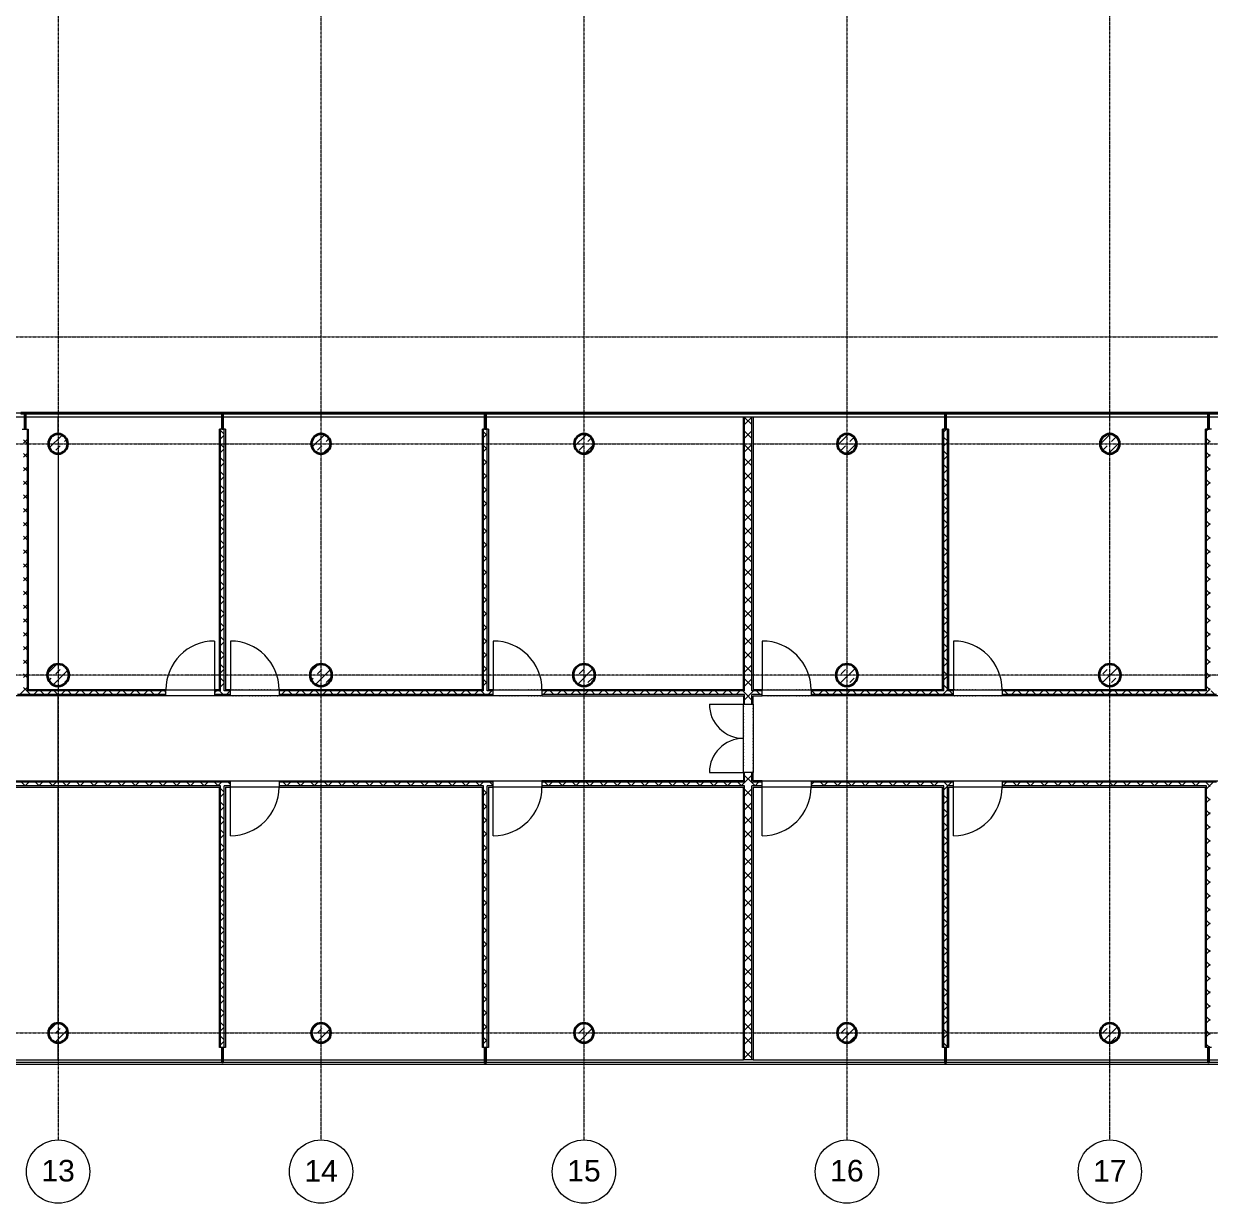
# Model space of a CAD drawing. Header units: millimetres. Extents: x -309577 to 26510, y -302335 to 26695.
# Drawn here: x -226445 to -202076, y -297783 to -273553 of the extents above; entities that cross this region are included whole.
import ezdxf

# ---------------------------------------------------------------- set-up
doc = ezdxf.new("R2010")
doc.units = ezdxf.units.MM
doc.linetypes.add('Rasterlinie', pattern=[22.225, 12.7, -3.175, 3.175, -3.175])
doc.linetypes.add('Über Schnittebene 1', pattern=[1, 0, -1])
for name, color, linetype, lineweight in [('A-DOOR', 1, 'Continuous', 9), ('A-FLOR-OTLN', 6, 'Continuous', 9), ('A-GLAZ', 6, 'Continuous', 9), ('A-WALL', 2, 'Continuous', 9), ('A-WALL-PATT', 2, 'Continuous', 35), ('S-COLS', 6, 'Continuous', 9), ('S-GRID', 1, 'Continuous', 9)]:
    doc.layers.add(name, color=color, linetype=linetype, lineweight=lineweight)
pattern_1 = [(45, (0, 0), (-141.42136, 141.42136), []), (135, (0, 0), (-141.42136, -141.42136), [])]

# ---------------------------------------------------------------- blocks, each defined once
blk = doc.blocks.new('STB Stütze - rund - STB d_40-332860-Ebene 2')
at = {"layer": 'S-COLS'}
for start, end in [(0, 180), (180, 0)]:
    blk.add_arc((0, 0), 200, start, end, dxfattribs=at)
blk = doc.blocks.new('STB Stütze - rund - STB d_45-332861-Ebene 2')
at = {"layer": 'S-COLS'}
for start, end in [(0, 180), (180, 0)]:
    blk.add_arc((0, 0), 225, start, end, dxfattribs=at)
blk = doc.blocks.new('Systemelement - Verglasung-313630-Ebene 2')
at = {"layer": 'A-GLAZ'}
for p, q in [((-155, 15), (155, 15)), ((-155, 15), (-155, -15)), ((155, 15), (155, -15)), ((155, -15), (-155, -15))]:
    blk.add_line(p, q, dxfattribs=at)
blk = doc.blocks.new('Systemelement - Verglasung-313631-Ebene 2')
at = {"layer": 'A-GLAZ'}
for p, q in [((-162, 15), (162, 15)), ((-162, 15), (-162, -15)), ((162, 15), (162, -15)), ((162, -15), (-162, -15))]:
    blk.add_line(p, q, dxfattribs=at)
blk = doc.blocks.new('Systemelement - Verglasung-313632-Ebene 2')
at = {"layer": 'A-GLAZ'}
for p, q in [((-162, 15), (162, 15)), ((-162, 15), (-162, -15)), ((162, 15), (162, -15)), ((162, -15), (-162, -15))]:
    blk.add_line(p, q, dxfattribs=at)
blk = doc.blocks.new('Systemelement - Verglasung-313634-Ebene 2')
at = {"layer": 'A-GLAZ'}
for p, q in [((-155, 15), (155, 15)), ((-155, 15), (-155, -15)), ((155, 15), (155, -15)), ((155, -15), (-155, -15))]:
    blk.add_line(p, q, dxfattribs=at)
blk = doc.blocks.new('Systemelement - Verglasung-313635-Ebene 2')
at = {"layer": 'A-GLAZ'}
for p, q in [((-155, 15), (155, 15)), ((-155, 15), (-155, -15)), ((155, 15), (155, -15)), ((155, -15), (-155, -15))]:
    blk.add_line(p, q, dxfattribs=at)
blk = doc.blocks.new('Systemelement - Verglasung-313636-Ebene 2')
at = {"layer": 'A-GLAZ'}
for p, q in [((-155, 15), (155, 15)), ((-155, 15), (-155, -15)), ((155, 15), (155, -15)), ((155, -15), (-155, -15))]:
    blk.add_line(p, q, dxfattribs=at)
blk = doc.blocks.new('Systemelement - Verglasung-313637-Ebene 2')
at = {"layer": 'A-GLAZ'}
for p, q in [((-155, 15), (155, 15)), ((-155, 15), (-155, -15)), ((155, 15), (155, -15)), ((155, -15), (-155, -15))]:
    blk.add_line(p, q, dxfattribs=at)
blk = doc.blocks.new('Drehflügel 1-flg - Variabel1 - Drehflügel 1-flg - Variabel-349503-Ebene 2')
at = {"layer": 'A-DOOR'}
blk.add_line((500, -1077), (500, -77), dxfattribs=at)
blk.add_arc((500, -77), 1000, 180, 270, dxfattribs=at)
blk = doc.blocks.new('Drehflügel 1-flg - Variabel1 - Drehflügel 1-flg - Variabel-349504-Ebene 2')
at = {"layer": 'A-DOOR'}
blk.add_line((500, 1077), (500, 77), dxfattribs=at)
blk.add_arc((500, 77), 1000, 90, 180, dxfattribs=at)
blk = doc.blocks.new('Drehflügel 2-flg - Variabel1 - Drehflügel 2-flg - 140-349508-Ebene 2')
at = {"layer": 'A-DOOR'}
for p, q in [((-700, -814), (-700, -114)), ((700, -814), (700, -114))]:
    blk.add_line(p, q, dxfattribs=at)
for centre, start, end in [((-700, -114), 270, 0), ((700, -114), 180, 270)]:
    blk.add_arc(centre, 700, start, end, dxfattribs=at)
blk = doc.blocks.new('STB Stütze - rund - STB d_40-V140-Ebene 2')
at = {"layer": 'S-COLS'}
h = blk.add_hatch(dxfattribs=at)
h.set_pattern_fill('FP_128', color=256, style=0, pattern_type=2)
h.set_pattern_definition([(225, (-204138.7, -294282.99), (179.60512, -179.60512), []), (225, (-204318.32, -294282.99), (179.60512, -179.60512), [127, -127])])
h.paths.add_polyline_path([(24, 199), (-24, 199), (-73, 186), (-114, 165), (-150, 133), (-177, 93), (-194, 48), (-200, 0), (-194, -48), (-177, -93), (-150, -133), (-114, -165), (-71, -187), (-24, -199), (24, -199), (71, -187), (114, -165), (150, -133), (177, -93), (194, -48), (200, 0), (194, 48), (177, 93), (150, 133), (114, 165), (71, 187)], flags=0)
at = {"layer": 'S-COLS', "lineweight": 35}
for start, end in [(0, 180), (180, 0)]:
    blk.add_arc((0, 0), 200, start, end, dxfattribs=at)
blk = doc.blocks.new('STB Stütze - rund - STB d_45-V141-Ebene 2')
at = {"layer": 'S-COLS'}
h = blk.add_hatch(dxfattribs=at)
h.set_pattern_fill('FP_130', color=256, style=0, pattern_type=2)
h.set_pattern_definition([(225, (-204138.7, -286932.85), (179.60512, -179.60512), []), (225, (-204318.32, -286932.85), (179.60512, -179.60512), [127, -127])])
h.paths.add_polyline_path([(0, 225), (-50, 219), (-98, 203), (-140, 176), (-176, 140), (-203, 98), (-219, 50), (-225, 0), (-219, -50), (-203, -98), (-176, -140), (-140, -176), (-98, -203), (-50, -219), (0, -225), (50, -219), (98, -203), (140, -176), (176, -140), (203, -98), (219, -50), (225, 0), (219, 50), (203, 98), (176, 140), (140, 176), (98, 203), (50, 219)], flags=0)
at = {"layer": 'S-COLS', "lineweight": 35}
for start, end in [(0, 180), (180, 0)]:
    blk.add_arc((0, 0), 225, start, end, dxfattribs=at)
blk = doc.blocks.new('STB Stütze - rund - STB d_45-V142-Ebene 2')
at = {"layer": 'S-COLS'}
h = blk.add_hatch(dxfattribs=at)
h.set_pattern_fill('FP_131', color=256, style=0, pattern_type=2)
h.set_pattern_definition([(225, (-209538.7, -286932.85), (179.60512, -179.60512), []), (225, (-209718.32, -286932.85), (179.60512, -179.60512), [127, -127])])
h.paths.add_polyline_path([(0, 225), (-50, 219), (-98, 203), (-140, 176), (-176, 140), (-203, 98), (-219, 50), (-225, 0), (-219, -50), (-203, -98), (-176, -140), (-140, -176), (-98, -203), (-50, -219), (0, -225), (50, -219), (98, -203), (140, -176), (176, -140), (203, -98), (219, -50), (225, 0), (219, 50), (203, 98), (176, 140), (140, 176), (98, 203), (50, 219)], flags=0)
at = {"layer": 'S-COLS', "lineweight": 35}
for start, end in [(0, 180), (180, 0)]:
    blk.add_arc((0, 0), 225, start, end, dxfattribs=at)
blk = doc.blocks.new('STB Stütze - rund - STB d_45-V143-Ebene 2')
at = {"layer": 'S-COLS'}
h = blk.add_hatch(dxfattribs=at)
h.set_pattern_fill('FP_132', color=256, style=0, pattern_type=2)
h.set_pattern_definition([(225, (-214938.7, -286932.85), (179.60512, -179.60512), []), (225, (-215118.32, -286932.85), (179.60512, -179.60512), [127, -127])])
h.paths.add_polyline_path([(0, 225), (-50, 219), (-98, 203), (-140, 176), (-176, 140), (-203, 98), (-219, 50), (-225, 0), (-219, -50), (-203, -98), (-176, -140), (-140, -176), (-98, -203), (-50, -219), (0, -225), (50, -219), (98, -203), (140, -176), (176, -140), (203, -98), (219, -50), (225, 0), (219, 50), (203, 98), (176, 140), (140, 176), (98, 203), (50, 219)], flags=0)
at = {"layer": 'S-COLS', "lineweight": 35}
for start, end in [(0, 180), (180, 0)]:
    blk.add_arc((0, 0), 225, start, end, dxfattribs=at)
blk = doc.blocks.new('STB Stütze - rund - STB d_45-V144-Ebene 2')
at = {"layer": 'S-COLS'}
h = blk.add_hatch(dxfattribs=at)
h.set_pattern_fill('FP_133', color=256, style=0, pattern_type=2)
h.set_pattern_definition([(225, (-220338.7, -286932.85), (179.60512, -179.60512), []), (225, (-220518.32, -286932.85), (179.60512, -179.60512), [127, -127])])
h.paths.add_polyline_path([(0, 225), (-50, 219), (-98, 203), (-140, 176), (-176, 140), (-203, 98), (-219, 50), (-225, 0), (-219, -50), (-203, -98), (-176, -140), (-140, -176), (-98, -203), (-50, -219), (0, -225), (50, -219), (98, -203), (140, -176), (176, -140), (203, -98), (219, -50), (225, 0), (219, 50), (203, 98), (176, 140), (140, 176), (98, 203), (50, 219)], flags=0)
at = {"layer": 'S-COLS', "lineweight": 35}
for start, end in [(0, 180), (180, 0)]:
    blk.add_arc((0, 0), 225, start, end, dxfattribs=at)
blk = doc.blocks.new('STB Stütze - rund - STB d_45-V145-Ebene 2')
at = {"layer": 'S-COLS'}
h = blk.add_hatch(dxfattribs=at)
h.set_pattern_fill('FP_134', color=256, style=0, pattern_type=2)
h.set_pattern_definition([(225, (-225738.7, -286932.85), (179.60512, -179.60512), []), (225, (-225918.32, -286932.85), (179.60512, -179.60512), [127, -127])])
h.paths.add_polyline_path([(0, 225), (-50, 219), (-98, 203), (-140, 176), (-176, 140), (-203, 98), (-219, 50), (-225, 0), (-219, -50), (-203, -98), (-176, -140), (-140, -176), (-98, -203), (-50, -219), (0, -225), (50, -219), (98, -203), (140, -176), (176, -140), (203, -98), (219, -50), (225, 0), (219, 50), (203, 98), (176, 140), (140, 176), (98, 203), (50, 219), (29, 222)], flags=0)
at = {"layer": 'S-COLS', "lineweight": 35}
for start, end in [(0, 180), (180, 0)]:
    blk.add_arc((0, 0), 225, start, end, dxfattribs=at)
blk = doc.blocks.new('STB Stütze - rund - STB d_40-V146-Ebene 2')
at = {"layer": 'S-COLS'}
h = blk.add_hatch(dxfattribs=at)
h.set_pattern_fill('FP_135', color=256, style=0, pattern_type=2)
h.set_pattern_definition([(225, (-204138.7, -282182.99), (179.60512, -179.60512), []), (225, (-204318.32, -282182.99), (179.60512, -179.60512), [127, -127])])
h.paths.add_polyline_path([(24, 199), (-24, 199), (-73, 186), (-114, 165), (-150, 133), (-177, 93), (-194, 48), (-200, 0), (-194, -48), (-177, -93), (-150, -133), (-114, -165), (-71, -187), (-24, -199), (24, -199), (71, -187), (114, -165), (150, -133), (177, -93), (194, -48), (200, 0), (194, 48), (177, 93), (150, 133), (114, 165), (71, 187)], flags=0)
at = {"layer": 'S-COLS', "lineweight": 35}
for start, end in [(0, 180), (180, 0)]:
    blk.add_arc((0, 0), 200, start, end, dxfattribs=at)
blk = doc.blocks.new('STB Stütze - rund - STB d_40-V147-Ebene 2')
at = {"layer": 'S-COLS'}
h = blk.add_hatch(dxfattribs=at)
h.set_pattern_fill('FP_136', color=256, style=0, pattern_type=2)
h.set_pattern_definition([(225, (-209538.7, -282182.99), (179.60512, -179.60512), []), (225, (-209718.32, -282182.99), (179.60512, -179.60512), [127, -127])])
h.paths.add_polyline_path([(24, 199), (-24, 199), (-71, 187), (-114, 165), (-150, 133), (-177, 93), (-194, 48), (-200, 0), (-194, -48), (-177, -93), (-150, -133), (-114, -165), (-71, -187), (-24, -199), (24, -199), (71, -187), (114, -165), (150, -133), (177, -93), (194, -48), (200, 0), (194, 48), (177, 93), (150, 133), (114, 165), (71, 187)], flags=0)
at = {"layer": 'S-COLS', "lineweight": 35}
for start, end in [(0, 180), (180, 0)]:
    blk.add_arc((0, 0), 200, start, end, dxfattribs=at)
blk = doc.blocks.new('STB Stütze - rund - STB d_40-V148-Ebene 2')
at = {"layer": 'S-COLS'}
h = blk.add_hatch(dxfattribs=at)
h.set_pattern_fill('FP_137', color=256, style=0, pattern_type=2)
h.set_pattern_definition([(225, (-214938.7, -282182.99), (179.60512, -179.60512), []), (225, (-215118.32, -282182.99), (179.60512, -179.60512), [127, -127])])
h.paths.add_polyline_path([(24, 199), (-24, 199), (-71, 187), (-114, 165), (-150, 133), (-177, 93), (-194, 48), (-200, 0), (-194, -48), (-177, -93), (-150, -133), (-114, -165), (-71, -187), (-24, -199), (24, -199), (71, -187), (114, -165), (150, -133), (177, -93), (194, -48), (200, 0), (194, 48), (177, 93), (150, 133), (114, 165), (71, 187)], flags=0)
at = {"layer": 'S-COLS', "lineweight": 35}
for start, end in [(0, 180), (180, 0)]:
    blk.add_arc((0, 0), 200, start, end, dxfattribs=at)
blk = doc.blocks.new('STB Stütze - rund - STB d_40-V150-Ebene 2')
at = {"layer": 'S-COLS'}
h = blk.add_hatch(dxfattribs=at)
h.set_pattern_fill('FP_139', color=256, style=0, pattern_type=2)
h.set_pattern_definition([(225, (-220338.7, -282182.99), (179.60512, -179.60512), []), (225, (-220518.32, -282182.99), (179.60512, -179.60512), [127, -127])])
h.paths.add_polyline_path([(24, 199), (-24, 199), (-71, 187), (-114, 165), (-150, 133), (-177, 93), (-194, 48), (-200, 0), (-194, -48), (-177, -93), (-150, -133), (-114, -165), (-71, -187), (-24, -199), (24, -199), (71, -187), (114, -165), (150, -133), (177, -93), (194, -48), (200, 0), (194, 48), (177, 93), (150, 133), (114, 165), (71, 187)], flags=0)
at = {"layer": 'S-COLS', "lineweight": 35}
for start, end in [(0, 180), (180, 0)]:
    blk.add_arc((0, 0), 200, start, end, dxfattribs=at)
blk = doc.blocks.new('STB Stütze - rund - STB d_40-V151-Ebene 2')
at = {"layer": 'S-COLS'}
h = blk.add_hatch(dxfattribs=at)
h.set_pattern_fill('FP_140', color=256, style=0, pattern_type=2)
h.set_pattern_definition([(225, (-225738.7, -282182.99), (179.60512, -179.60512), []), (225, (-225918.32, -282182.99), (179.60512, -179.60512), [127, -127])])
h.paths.add_polyline_path([(24, 199), (-24, 199), (-71, 187), (-114, 165), (-150, 133), (-177, 93), (-194, 48), (-200, 0), (-194, -48), (-177, -93), (-150, -133), (-114, -165), (-71, -187), (-24, -199), (24, -199), (71, -187), (114, -165), (150, -133), (177, -93), (194, -48), (200, 0), (194, 48), (177, 93), (150, 133), (114, 165), (71, 187), (29, 197)], flags=0)
at = {"layer": 'S-COLS', "lineweight": 35}
for start, end in [(0, 180), (180, 0)]:
    blk.add_arc((0, 0), 200, start, end, dxfattribs=at)
blk = doc.blocks.new('STB Stütze - rund - STB d_40-V152-Ebene 2')
at = {"layer": 'S-COLS'}
h = blk.add_hatch(dxfattribs=at)
h.set_pattern_fill('FP_141', color=256, style=0, pattern_type=2)
h.set_pattern_definition([(225, (-220338.7, -294282.99), (179.60512, -179.60512), []), (225, (-220518.32, -294282.99), (179.60512, -179.60512), [127, -127])])
h.paths.add_polyline_path([(24, 199), (-24, 199), (-71, 187), (-114, 165), (-150, 133), (-177, 93), (-194, 48), (-200, 0), (-194, -48), (-177, -93), (-150, -133), (-114, -165), (-71, -187), (-24, -199), (24, -199), (71, -187), (114, -165), (150, -133), (177, -93), (194, -48), (200, 0), (194, 48), (177, 93), (150, 133), (114, 165), (71, 187)], flags=0)
at = {"layer": 'S-COLS', "lineweight": 35}
for start, end in [(0, 180), (180, 0)]:
    blk.add_arc((0, 0), 200, start, end, dxfattribs=at)
blk = doc.blocks.new('STB Stütze - rund - STB d_40-V153-Ebene 2')
at = {"layer": 'S-COLS'}
h = blk.add_hatch(dxfattribs=at)
h.set_pattern_fill('FP_142', color=256, style=0, pattern_type=2)
h.set_pattern_definition([(225, (-225738.7, -294282.99), (179.60512, -179.60512), []), (225, (-225918.32, -294282.99), (179.60512, -179.60512), [127, -127])])
h.paths.add_polyline_path([(24, 199), (-24, 199), (-71, 187), (-114, 165), (-150, 133), (-177, 93), (-194, 48), (-200, 0), (-194, -48), (-177, -93), (-150, -133), (-114, -165), (-71, -187), (-24, -199), (24, -199), (71, -187), (114, -165), (150, -133), (177, -93), (194, -48), (200, 0), (194, 48), (177, 93), (150, 133), (114, 165), (71, 187), (29, 197)], flags=0)
at = {"layer": 'S-COLS', "lineweight": 35}
for start, end in [(0, 180), (180, 0)]:
    blk.add_arc((0, 0), 200, start, end, dxfattribs=at)
blk = doc.blocks.new('STB Stütze - rund - STB d_40-V154-Ebene 2')
at = {"layer": 'S-COLS'}
h = blk.add_hatch(dxfattribs=at)
h.set_pattern_fill('FP_143', color=256, style=0, pattern_type=2)
h.set_pattern_definition([(225, (-214938.7, -294282.99), (179.60512, -179.60512), []), (225, (-215118.32, -294282.99), (179.60512, -179.60512), [127, -127])])
h.paths.add_polyline_path([(24, 199), (-24, 199), (-71, 187), (-114, 165), (-150, 133), (-177, 93), (-194, 48), (-200, 0), (-194, -48), (-177, -93), (-150, -133), (-114, -165), (-71, -187), (-24, -199), (24, -199), (71, -187), (114, -165), (150, -133), (177, -93), (194, -48), (200, 0), (194, 48), (177, 93), (150, 133), (114, 165), (71, 187)], flags=0)
at = {"layer": 'S-COLS', "lineweight": 35}
for start, end in [(0, 180), (180, 0)]:
    blk.add_arc((0, 0), 200, start, end, dxfattribs=at)
blk = doc.blocks.new('STB Stütze - rund - STB d_40-V155-Ebene 2')
at = {"layer": 'S-COLS'}
h = blk.add_hatch(dxfattribs=at)
h.set_pattern_fill('FP_144', color=256, style=0, pattern_type=2)
h.set_pattern_definition([(225, (-209538.7, -294282.99), (179.60512, -179.60512), []), (225, (-209718.32, -294282.99), (179.60512, -179.60512), [127, -127])])
h.paths.add_polyline_path([(24, 199), (-24, 199), (-71, 187), (-114, 165), (-150, 133), (-177, 93), (-194, 48), (-200, 0), (-194, -48), (-177, -93), (-150, -133), (-114, -165), (-71, -187), (-24, -199), (24, -199), (71, -187), (114, -165), (150, -133), (177, -93), (194, -48), (200, 0), (194, 48), (177, 93), (150, 133), (114, 165), (71, 187)], flags=0)
at = {"layer": 'S-COLS', "lineweight": 35}
for start, end in [(0, 180), (180, 0)]:
    blk.add_arc((0, 0), 200, start, end, dxfattribs=at)
blk = doc.blocks.new('Systemelement - Verglasung-V159-Ebene 2')
at = {"layer": 'A-GLAZ'}
for p, q in [((155, 15), (-155, 15)), ((-155, 15), (-155, -15)), ((155, -15), (155, 15)), ((-155, -15), (155, -15))]:
    blk.add_line(p, q, dxfattribs=at)
blk = doc.blocks.new('Systemelement - Verglasung-V160-Ebene 2')
at = {"layer": 'A-GLAZ'}
for p, q in [((162, 15), (-162, 15)), ((-162, 15), (-162, -15)), ((162, -15), (162, 15)), ((-162, -15), (162, -15))]:
    blk.add_line(p, q, dxfattribs=at)
blk = doc.blocks.new('Systemelement - Verglasung-V161-Ebene 2')
at = {"layer": 'A-GLAZ'}
for p, q in [((162, 15), (-162, 15)), ((-162, 15), (-162, -15)), ((162, -15), (162, 15)), ((-162, -15), (162, -15))]:
    blk.add_line(p, q, dxfattribs=at)
blk = doc.blocks.new('Systemelement - Verglasung-V163-Ebene 2')
at = {"layer": 'A-GLAZ'}
for p, q in [((155, 15), (-155, 15)), ((-155, 15), (-155, -15)), ((155, -15), (155, 15)), ((-155, -15), (155, -15))]:
    blk.add_line(p, q, dxfattribs=at)
blk = doc.blocks.new('Systemelement - Verglasung-V164-Ebene 2')
at = {"layer": 'A-GLAZ'}
for p, q in [((155, 15), (-155, 15)), ((-155, 15), (-155, -15)), ((155, -15), (155, 15)), ((-155, -15), (155, -15))]:
    blk.add_line(p, q, dxfattribs=at)
blk = doc.blocks.new('Systemelement - Verglasung-V165-Ebene 2')
at = {"layer": 'A-GLAZ'}
for p, q in [((155, 15), (-155, 15)), ((-155, 15), (-155, -15)), ((155, -15), (155, 15)), ((-155, -15), (155, -15))]:
    blk.add_line(p, q, dxfattribs=at)
blk = doc.blocks.new('Systemelement - Verglasung-V166-Ebene 2')
at = {"layer": 'A-GLAZ'}
for p, q in [((155, 15), (-155, 15)), ((-155, 15), (-155, -15)), ((155, -15), (155, 15)), ((-155, -15), (155, -15))]:
    blk.add_line(p, q, dxfattribs=at)
blk = doc.blocks.new('Drehflügel 1-flg - Variabel1 - Drehflügel 1-flg - Variabel-V133-Ebene 2')
at = {"layer": 'A-DOOR', "linetype": 'Über Schnittebene 1'}
for p, q in [((500, 48), (-500, 48)), ((-500, -77), (500, -77))]:
    blk.add_line(p, q, dxfattribs=at)
at = {"layer": 'A-DOOR'}
blk.add_line((500, -1077), (500, -77), dxfattribs=at)
blk.add_arc((500, -77), 1000, 180, 270, dxfattribs=at)
blk = doc.blocks.new('Drehflügel 1-flg - Variabel1 - Drehflügel 1-flg - Variabel-V134-Ebene 2')
at = {"layer": 'A-DOOR'}
blk.add_line((500, 1077), (500, 77), dxfattribs=at)
at = {"layer": 'A-DOOR', "linetype": 'Über Schnittebene 1'}
for p, q in [((-500, 77), (500, 77)), ((500, -48), (-500, -48))]:
    blk.add_line(p, q, dxfattribs=at)
at = {"layer": 'A-DOOR'}
blk.add_arc((500, 77), 1000, 90, 180, dxfattribs=at)
blk = doc.blocks.new('Drehflügel 2-flg - Variabel1 - Drehflügel 2-flg - 140-V182-Ebene 2')
at = {"layer": 'A-DOOR', "linetype": 'Über Schnittebene 1'}
for p, q in [((700, 86), (-700, 86)), ((-700, -114), (700, -114))]:
    blk.add_line(p, q, dxfattribs=at)
at = {"layer": 'A-DOOR'}
for p, q in [((-700, -814), (-700, -114)), ((700, -814), (700, -114))]:
    blk.add_line(p, q, dxfattribs=at)
for centre, start, end in [((-700, -114), 270, 0), ((700, -114), 180, 270)]:
    blk.add_arc(centre, 700, start, end, dxfattribs=at)
blk = doc.blocks.new('Systemelement - Verglasung-392771-Ebene 2')
at = {"layer": 'A-GLAZ'}
for p, q in [((45862, 15), (-45862, 15)), ((-45862, -15), (45862, -15))]:
    blk.add_line(p, q, dxfattribs=at)
blk = doc.blocks.new('Systemelement - Verglasung-392772-Ebene 2')
at = {"layer": 'A-GLAZ'}
for p, q in [((14262.5, 15), (-14262.5, 15)), ((-14262.5, 15), (-14262.5, -15)), ((14262.5, -15), (14262.5, 15)), ((-14262.5, -15), (14262.5, -15))]:
    blk.add_line(p, q, dxfattribs=at)
blk = doc.blocks.new('Raster - Rasterbeschriftung-194804-Ebene 2')
at = {"layer": 'S-GRID'}
blk.add_circle((0, 0), 6.5, dxfattribs=at)

msp = doc.modelspace()

# ---------------------------------------------------------------- hatches: boundary and pattern name
at = {"layer": 'A-WALL-PATT', "lineweight": 9}
h = msp.add_hatch(dxfattribs=at)
h.set_pattern_fill('FP_59', color=256, style=0, pattern_type=2)
h.set_pattern_definition(pattern_1)
h.paths.add_polyline_path([(-211489, -294833), (-211489, -289208), (-211639, -289208), (-211639, -294833)], flags=0)
h.paths.add_polyline_path([(-211639, -289133), (-211489, -289133), (-211489, -288933), (-211639, -288933), (-211639, -289108)], flags=0)
h.paths.add_polyline_path([(-211639, -287533), (-211489, -287533), (-211489, -287333), (-211639, -287333), (-211639, -287358)], flags=0)
h.paths.add_polyline_path([(-211489, -287258), (-211489, -281633), (-211639, -281633), (-211639, -287258)], flags=0)
h = msp.add_hatch(dxfattribs=at)
h.set_pattern_fill('FP_59', color=256, style=0, pattern_type=2)
h.set_pattern_definition(pattern_1)
h.paths.add_polyline_path([(-226451, -287258), (-226376, -287258), (-226376, -281883), (-226451, -281883), (-226451, -287233)], flags=0)
h = msp.add_hatch(dxfattribs=at)
h.set_pattern_fill('FP_59', color=256, style=0, pattern_type=2)
h.set_pattern_definition(pattern_1)
h.paths.add_polyline_path([(-222326, -287258), (-222326, -281883), (-222401, -281883), (-222401, -287258)], flags=0)
h = msp.add_hatch(dxfattribs=at)
h.set_pattern_fill('FP_59', color=256, style=0, pattern_type=2)
h.set_pattern_definition(pattern_1)
h.paths.add_polyline_path([(-216926, -287258), (-216926, -281883), (-217001, -281883), (-217001, -287258)], flags=0)
h = msp.add_hatch(dxfattribs=at)
h.set_pattern_fill('FP_59', color=256, style=0, pattern_type=2)
h.set_pattern_definition(pattern_1)
h.paths.add_polyline_path([(-207551, -287258), (-207476, -287258), (-207476, -281883), (-207551, -281883), (-207551, -287233)], flags=0)
h = msp.add_hatch(dxfattribs=at)
h.set_pattern_fill('FP_59', color=256, style=0, pattern_type=2)
h.set_pattern_definition(pattern_1)
h.paths.add_polyline_path([(-202076, -287258), (-202076, -281883), (-202151, -281883), (-202151, -287258)], flags=0)
h = msp.add_hatch(dxfattribs=at)
h.set_pattern_fill('FP_59', color=256, style=0, pattern_type=2)
h.set_pattern_definition(pattern_1)
h.paths.add_polyline_path([(-211489, -287333), (-211276, -287333), (-211276, -287258), (-215801, -287258), (-215801, -287333), (-211639, -287333)], flags=0)
h.paths.add_polyline_path([(-192726, -287333), (-192726, -287258), (-193326, -287258), (-193326, -287333)], flags=0)
h.paths.add_polyline_path([(-231556, -287333), (-227461, -287333), (-227461, -287258), (-231751, -287258), (-231751, -287333)], flags=0)
h.paths.add_polyline_path([(-194326, -287333), (-194326, -287258), (-200951, -287258), (-200951, -287333), (-196831, -287333)], flags=0)
h.paths.add_polyline_path([(-226576, -287333), (-223526, -287333), (-223526, -287258), (-226576, -287258)], flags=0)
h.paths.add_polyline_path([(-201951, -287333), (-201951, -287258), (-206351, -287258), (-206351, -287333), (-202619, -287333)], flags=0)
h.paths.add_polyline_path([(-222526, -287333), (-222201, -287333), (-222201, -287258), (-222526, -287258)], flags=0)
h.paths.add_polyline_path([(-221201, -287333), (-216801, -287333), (-216801, -287258), (-221201, -287258)], flags=0)
h.paths.add_polyline_path([(-207351, -287333), (-207351, -287258), (-210276, -287258), (-210276, -287333), (-208406, -287333)], flags=0)
h = msp.add_hatch(dxfattribs=at)
h.set_pattern_fill('FP_59', color=256, style=0, pattern_type=2)
h.set_pattern_definition(pattern_1)
h.paths.add_polyline_path([(-193937, -289208), (-192726, -289208), (-192726, -289133), (-195551, -289133), (-195551, -289208)], flags=0)
h.paths.add_polyline_path([(-233002, -289208), (-228926, -289208), (-228926, -289133), (-233101, -289133), (-233101, -289208)], flags=0)
h.paths.add_polyline_path([(-196551, -289208), (-196551, -289133), (-200951, -289133), (-200951, -289208), (-196676, -289208)], flags=0)
h.paths.add_polyline_path([(-226601, -289208), (-222201, -289208), (-222201, -289133), (-226601, -289133)], flags=0)
h.paths.add_polyline_path([(-227926, -289208), (-227601, -289208), (-227601, -289133), (-227926, -289133)], flags=0)
h.paths.add_polyline_path([(-201951, -289208), (-201951, -289133), (-206351, -289133), (-206351, -289208), (-202076, -289208)], flags=0)
h.paths.add_polyline_path([(-221201, -289208), (-216801, -289208), (-216801, -289133), (-221201, -289133)], flags=0)
h.paths.add_polyline_path([(-207351, -289208), (-207351, -289133), (-210276, -289133), (-210276, -289208), (-207476, -289208)], flags=0)
h.paths.add_polyline_path([(-211276, -289208), (-211276, -289133), (-215801, -289133), (-215801, -289208), (-211300, -289208)], flags=0)
h = msp.add_hatch(dxfattribs=at)
h.set_pattern_fill('FP_59', color=256, style=0, pattern_type=2)
h.set_pattern_definition(pattern_1)
h.paths.add_polyline_path([(-222326, -294583), (-222326, -289208), (-222401, -289208), (-222401, -294583)], flags=0)
h = msp.add_hatch(dxfattribs=at)
h.set_pattern_fill('FP_59', color=256, style=0, pattern_type=2)
h.set_pattern_definition(pattern_1)
h.paths.add_polyline_path([(-216926, -294583), (-216926, -289208), (-217001, -289208), (-217001, -294583)], flags=0)
h = msp.add_hatch(dxfattribs=at)
h.set_pattern_fill('FP_59', color=256, style=0, pattern_type=2)
h.set_pattern_definition(pattern_1)
h.paths.add_polyline_path([(-207476, -294583), (-207476, -289208), (-207551, -289208), (-207551, -294583)], flags=0)
h = msp.add_hatch(dxfattribs=at)
h.set_pattern_fill('FP_59', color=256, style=0, pattern_type=2)
h.set_pattern_definition(pattern_1)
h.paths.add_polyline_path([(-202076, -294583), (-202076, -289208), (-202151, -289208), (-202151, -294583)], flags=0)

# ---------------------------------------------------------------- linework, layer by layer
at = {"layer": 'A-FLOR-OTLN'}
for p, q in [((-226429, -281633), (-231751, -281633)), ((-231139, -281543), (-193379, -281543)), ((-225739, -281633), (-226399, -281633)), ((-222379, -281633), (-225739, -281633)), ((-225739, -281984), (-225739, -281633)), ((-216979, -281633), (-222349, -281633)), ((-211664, -281633), (-216949, -281633)), ((-207529, -281633), (-211464, -281633)), ((-202129, -281633), (-207499, -281633)), ((-198079, -281633), (-202099, -281633)), ((-225739, -282382), (-225739, -286708)), ((-225739, -287158), (-225739, -287233)), ((-225739, -289108), (-225739, -287358)), ((-225739, -294084), (-225739, -289233)), ((-225739, -294482), (-225739, -294482)), ((-225739, -294833), (-225739, -294482)), ((-227749, -294833), (-225739, -294833)), ((-225739, -294833), (-222379, -294833)), ((-222349, -294833), (-216979, -294833)), ((-216949, -294833), (-211664, -294833)), ((-211464, -294833), (-207529, -294833)), ((-207499, -294833), (-202129, -294833)), ((-202099, -294833), (-196729, -294833))]:
    msp.add_line(p, q, dxfattribs=at)
at = {"layer": 'A-WALL'}
for p, q in [((-211664, -287233), (-211664, -281633)), ((-211464, -281633), (-211664, -281633)), ((-211639, -287258), (-211639, -281633)), ((-211489, -287258), (-211489, -281633)), ((-211464, -281633), (-211464, -287233)), ((-226476, -281883), (-226351, -281883)), ((-226376, -281883), (-226376, -287258)), ((-226351, -281883), (-226351, -287233)), ((-222426, -287233), (-222426, -281883)), ((-222301, -281883), (-222426, -281883)), ((-222401, -287258), (-222401, -281883)), ((-222326, -287258), (-222326, -281883)), ((-222301, -281883), (-222301, -287233)), ((-217026, -287233), (-217026, -281883)), ((-216901, -281883), (-217026, -281883)), ((-217001, -287258), (-217001, -281883)), ((-216926, -287258), (-216926, -281883)), ((-216901, -281883), (-216901, -287233)), ((-207576, -287233), (-207576, -281883)), ((-207451, -281883), (-207576, -281883)), ((-207551, -287258), (-207551, -281883)), ((-207476, -287258), (-207476, -281883)), ((-207451, -281883), (-207451, -287233)), ((-202176, -287233), (-202176, -281883)), ((-202051, -281883), (-202176, -281883)), ((-202151, -287258), (-202151, -281883)), ((-223526, -287258), (-226376, -287258)), ((-223526, -287233), (-222526, -287233)), ((-222401, -287258), (-222526, -287258)), ((-222201, -287258), (-222326, -287258)), ((-222201, -287233), (-221201, -287233)), ((-217001, -287258), (-221201, -287258)), ((-216801, -287258), (-216926, -287258)), ((-216801, -287233), (-215801, -287233)), ((-211639, -287258), (-215801, -287258)), ((-211276, -287258), (-211489, -287258)), ((-211276, -287233), (-210276, -287233)), ((-207551, -287258), (-210276, -287258)), ((-207351, -287258), (-207476, -287258)), ((-207351, -287233), (-206351, -287233)), ((-202151, -287258), (-206351, -287258)), ((-215801, -287358), (-227461, -287358)), ((-223526, -287333), (-226576, -287333)), ((-222201, -287333), (-222526, -287333)), ((-216801, -287333), (-221201, -287333)), ((-211639, -287333), (-215801, -287333)), ((-211664, -288933), (-211664, -287533)), ((-211639, -287533), (-211639, -287333)), ((-211276, -287333), (-211489, -287333)), ((-211489, -287533), (-211489, -287333)), ((-211464, -287533), (-211464, -288933)), ((-193326, -287358), (-211276, -287358)), ((-207351, -287333), (-210276, -287333)), ((-201951, -287333), (-206351, -287333)), ((-211639, -289133), (-211639, -288933)), ((-211489, -289133), (-211489, -288933)), ((-228926, -289108), (-215801, -289108)), ((-222201, -289133), (-226601, -289133)), ((-222401, -289208), (-226601, -289208)), ((-222426, -294583), (-222426, -289233)), ((-222401, -294583), (-222401, -289208)), ((-222201, -289208), (-222326, -289208)), ((-222326, -294583), (-222326, -289208)), ((-222301, -289233), (-222301, -294583)), ((-221201, -289233), (-222201, -289233)), ((-216801, -289133), (-221201, -289133)), ((-217001, -289208), (-221201, -289208)), ((-217026, -294583), (-217026, -289233)), ((-217001, -294583), (-217001, -289208)), ((-216801, -289208), (-216926, -289208)), ((-216926, -294583), (-216926, -289208)), ((-216901, -289233), (-216901, -294583)), ((-215801, -289233), (-216801, -289233)), ((-211639, -289133), (-215801, -289133)), ((-211639, -289208), (-215801, -289208)), ((-211664, -294833), (-211664, -289233)), ((-211639, -294833), (-211639, -289208)), ((-211276, -289133), (-211489, -289133)), ((-211276, -289208), (-211489, -289208)), ((-211489, -294833), (-211489, -289208)), ((-211464, -289233), (-211464, -294833)), ((-211276, -289108), (-195551, -289108)), ((-210276, -289233), (-211276, -289233)), ((-207351, -289133), (-210276, -289133)), ((-207551, -289208), (-210276, -289208)), ((-207576, -294583), (-207576, -289233)), ((-207551, -294583), (-207551, -289208)), ((-207476, -294583), (-207476, -289208)), ((-207351, -289208), (-207476, -289208)), ((-207451, -289233), (-207451, -294583)), ((-206351, -289233), (-207351, -289233)), ((-201951, -289133), (-206351, -289133)), ((-202151, -289208), (-206351, -289208)), ((-202176, -294583), (-202176, -289233)), ((-202151, -294583), (-202151, -289208)), ((-222301, -294583), (-222426, -294583)), ((-216901, -294583), (-217026, -294583)), ((-207451, -294583), (-207576, -294583)), ((-202051, -294583), (-202176, -294583)), ((-211464, -294833), (-211664, -294833))]:
    msp.add_line(p, q, dxfattribs=at)
at = {"layer": 'A-WALL', "color": 7}
for p, q in [((-223526, -287233), (-226351, -287233)), ((-223526, -287358), (-223526, -287233)), ((-222426, -287233), (-222526, -287233)), ((-222526, -287233), (-222526, -287358)), ((-222201, -287233), (-222301, -287233)), ((-222201, -287358), (-222201, -287233)), ((-217026, -287233), (-221201, -287233)), ((-221201, -287233), (-221201, -287358)), ((-216801, -287233), (-216901, -287233)), ((-216801, -287358), (-216801, -287233)), ((-211664, -287233), (-215801, -287233)), ((-215801, -287233), (-215801, -287358)), ((-211276, -287233), (-211464, -287233)), ((-211276, -287358), (-211276, -287233)), ((-207576, -287233), (-210276, -287233)), ((-210276, -287233), (-210276, -287358)), ((-207351, -287233), (-207451, -287233)), ((-207351, -287358), (-207351, -287233)), ((-202176, -287233), (-206351, -287233)), ((-206351, -287233), (-206351, -287358)), ((-215801, -287358), (-211664, -287358)), ((-211664, -287358), (-211664, -287533)), ((-211664, -287533), (-211464, -287533)), ((-211464, -287358), (-211276, -287358)), ((-211464, -287533), (-211464, -287358)), ((-211664, -288933), (-211664, -289108)), ((-211464, -288933), (-211664, -288933)), ((-211464, -289108), (-211464, -288933)), ((-226601, -289233), (-222426, -289233)), ((-222301, -289233), (-222201, -289233)), ((-222201, -289233), (-222201, -289108)), ((-221201, -289108), (-221201, -289233)), ((-221201, -289233), (-217026, -289233)), ((-216901, -289233), (-216801, -289233)), ((-216801, -289233), (-216801, -289108)), ((-211664, -289108), (-215801, -289108)), ((-215801, -289108), (-215801, -289233)), ((-215801, -289233), (-211664, -289233)), ((-211276, -289108), (-211464, -289108)), ((-211464, -289233), (-211276, -289233)), ((-211276, -289233), (-211276, -289108)), ((-210276, -289108), (-210276, -289233)), ((-210276, -289233), (-207576, -289233)), ((-207451, -289233), (-207351, -289233)), ((-207351, -289233), (-207351, -289108)), ((-206351, -289108), (-206351, -289233)), ((-206351, -289233), (-202176, -289233))]:
    msp.add_line(p, q, dxfattribs=at)
at = {"layer": 'S-GRID', "linetype": 'Rasterlinie'}
for p, q in [((-225739, -235883), (-225739, -296483)), ((-220339, -296483), (-220339, -235883)), ((-214939, -235883), (-214939, -296483)), ((-209539, -235883), (-209539, -296483)), ((-204139, -296483), (-204139, -235883)), ((-297439, -279983), (-175468, -279983)), ((-297439, -282183), (-175468, -282183)), ((-175468, -286933), (-297439, -286933)), ((-297439, -294283), (-175468, -294283))]:
    msp.add_line(p, q, dxfattribs=at)

# ---------------------------------------------------------------- block references
at = {"layer": 'A-DOOR'}
for name in ['Drehflügel 1-flg - Variabel1 - Drehflügel 1-flg - Variabel-349504-Ebene 2', 'Drehflügel 1-flg - Variabel1 - Drehflügel 1-flg - Variabel-V134-Ebene 2']:
    msp.add_blockref(name, (-223026, -287310), dxfattribs=at)
for name, p, rotation in [('Drehflügel 1-flg - Variabel1 - Drehflügel 1-flg - Variabel-349503-Ebene 2', (-221701, -287310), 180), ('Drehflügel 1-flg - Variabel1 - Drehflügel 1-flg - Variabel-V133-Ebene 2', (-221701, -287310), 180), ('Drehflügel 1-flg - Variabel1 - Drehflügel 1-flg - Variabel-349503-Ebene 2', (-216301, -287310), 180), ('Drehflügel 1-flg - Variabel1 - Drehflügel 1-flg - Variabel-V133-Ebene 2', (-216301, -287310), 180), ('Drehflügel 1-flg - Variabel1 - Drehflügel 1-flg - Variabel-349503-Ebene 2', (-210776, -287310), 180), ('Drehflügel 1-flg - Variabel1 - Drehflügel 1-flg - Variabel-V133-Ebene 2', (-210776, -287310), 180), ('Drehflügel 1-flg - Variabel1 - Drehflügel 1-flg - Variabel-349503-Ebene 2', (-206851, -287310), 180), ('Drehflügel 1-flg - Variabel1 - Drehflügel 1-flg - Variabel-V133-Ebene 2', (-206851, -287310), 180), ('Drehflügel 2-flg - Variabel1 - Drehflügel 2-flg - 140-349508-Ebene 2', (-211549, -288233), 270), ('Drehflügel 2-flg - Variabel1 - Drehflügel 2-flg - 140-V182-Ebene 2', (-211549, -288233), 270), ('Drehflügel 1-flg - Variabel1 - Drehflügel 1-flg - Variabel-V134-Ebene 2', (-221701, -289156), 180), ('Drehflügel 1-flg - Variabel1 - Drehflügel 1-flg - Variabel-349504-Ebene 2', (-221701, -289156), 180), ('Drehflügel 1-flg - Variabel1 - Drehflügel 1-flg - Variabel-V134-Ebene 2', (-216301, -289156), 180), ('Drehflügel 1-flg - Variabel1 - Drehflügel 1-flg - Variabel-349504-Ebene 2', (-216301, -289156), 180), ('Drehflügel 1-flg - Variabel1 - Drehflügel 1-flg - Variabel-V134-Ebene 2', (-210776, -289156), 180), ('Drehflügel 1-flg - Variabel1 - Drehflügel 1-flg - Variabel-349504-Ebene 2', (-210776, -289156), 180), ('Drehflügel 1-flg - Variabel1 - Drehflügel 1-flg - Variabel-V134-Ebene 2', (-206851, -289156), 180), ('Drehflügel 1-flg - Variabel1 - Drehflügel 1-flg - Variabel-349504-Ebene 2', (-206851, -289156), 180)]:
    msp.add_blockref(name, p, dxfattribs=dict(at, rotation=rotation))
at = {"layer": 'A-GLAZ'}
for name, p in [('Systemelement - Verglasung-392772-Ebene 2', (-212239, -281553)), ('Systemelement - Verglasung-392771-Ebene 2', (-225776, -294908))]:
    msp.add_blockref(name, p, dxfattribs=at)
for name, p, rotation in [('Systemelement - Verglasung-313634-Ebene 2', (-226414, -281728), 90), ('Systemelement - Verglasung-V163-Ebene 2', (-226414, -281728), 90), ('Systemelement - Verglasung-313635-Ebene 2', (-222364, -281728), 90), ('Systemelement - Verglasung-V164-Ebene 2', (-222364, -281728), 90), ('Systemelement - Verglasung-313636-Ebene 2', (-216964, -281728), 90), ('Systemelement - Verglasung-V165-Ebene 2', (-216964, -281728), 90), ('Systemelement - Verglasung-313635-Ebene 2', (-207514, -281728), 90), ('Systemelement - Verglasung-V164-Ebene 2', (-207514, -281728), 90), ('Systemelement - Verglasung-313637-Ebene 2', (-202114, -281728), 90), ('Systemelement - Verglasung-V166-Ebene 2', (-202114, -281728), 90), ('Systemelement - Verglasung-313630-Ebene 2', (-222364, -294738), 270), ('Systemelement - Verglasung-V159-Ebene 2', (-222364, -294738), 270), ('Systemelement - Verglasung-313632-Ebene 2', (-216964, -294745), 270), ('Systemelement - Verglasung-V161-Ebene 2', (-216964, -294745), 270), ('Systemelement - Verglasung-313631-Ebene 2', (-207514, -294745), 270), ('Systemelement - Verglasung-V160-Ebene 2', (-207514, -294745), 270), ('Systemelement - Verglasung-313630-Ebene 2', (-202114, -294738), 270), ('Systemelement - Verglasung-V159-Ebene 2', (-202114, -294738), 270)]:
    msp.add_blockref(name, p, dxfattribs=dict(at, rotation=rotation))
at = {"layer": 'S-COLS', "rotation": 180}
for name, p in [('STB Stütze - rund - STB d_40-332860-Ebene 2', (-225739, -282183)), ('STB Stütze - rund - STB d_40-V151-Ebene 2', (-225739, -282183)), ('STB Stütze - rund - STB d_40-332860-Ebene 2', (-220339, -282183)), ('STB Stütze - rund - STB d_40-V150-Ebene 2', (-220339, -282183)), ('STB Stütze - rund - STB d_40-332860-Ebene 2', (-214939, -282183)), ('STB Stütze - rund - STB d_40-V148-Ebene 2', (-214939, -282183)), ('STB Stütze - rund - STB d_40-332860-Ebene 2', (-209539, -282183)), ('STB Stütze - rund - STB d_40-V147-Ebene 2', (-209539, -282183)), ('STB Stütze - rund - STB d_40-332860-Ebene 2', (-204139, -282183)), ('STB Stütze - rund - STB d_40-V146-Ebene 2', (-204139, -282183)), ('STB Stütze - rund - STB d_45-332861-Ebene 2', (-225739, -286933)), ('STB Stütze - rund - STB d_45-V145-Ebene 2', (-225739, -286933)), ('STB Stütze - rund - STB d_45-332861-Ebene 2', (-220339, -286933)), ('STB Stütze - rund - STB d_45-V144-Ebene 2', (-220339, -286933)), ('STB Stütze - rund - STB d_45-332861-Ebene 2', (-214939, -286933)), ('STB Stütze - rund - STB d_45-V143-Ebene 2', (-214939, -286933)), ('STB Stütze - rund - STB d_45-332861-Ebene 2', (-209539, -286933)), ('STB Stütze - rund - STB d_45-V142-Ebene 2', (-209539, -286933)), ('STB Stütze - rund - STB d_45-332861-Ebene 2', (-204139, -286933)), ('STB Stütze - rund - STB d_45-V141-Ebene 2', (-204139, -286933)), ('STB Stütze - rund - STB d_40-332860-Ebene 2', (-225739, -294283)), ('STB Stütze - rund - STB d_40-V153-Ebene 2', (-225739, -294283)), ('STB Stütze - rund - STB d_40-332860-Ebene 2', (-220339, -294283)), ('STB Stütze - rund - STB d_40-V152-Ebene 2', (-220339, -294283)), ('STB Stütze - rund - STB d_40-332860-Ebene 2', (-214939, -294283)), ('STB Stütze - rund - STB d_40-V154-Ebene 2', (-214939, -294283)), ('STB Stütze - rund - STB d_40-332860-Ebene 2', (-209539, -294283)), ('STB Stütze - rund - STB d_40-V155-Ebene 2', (-209539, -294283)), ('STB Stütze - rund - STB d_40-332860-Ebene 2', (-204139, -294283)), ('STB Stütze - rund - STB d_40-V140-Ebene 2', (-204139, -294283))]:
    msp.add_blockref(name, p, dxfattribs=at)
at = {"layer": 'S-GRID', "xscale": 99.99999999999993, "yscale": 99.99999999999993, "zscale": 99.99999999999993, "rotation": 180}
for p in [(-225739, -297133), (-214939, -297133), (-209539, -297133)]:
    msp.add_blockref('Raster - Rasterbeschriftung-194804-Ebene 2', p, dxfattribs=at)
at = {"layer": 'S-GRID', "xscale": 99.99999999999993, "yscale": 99.99999999999993, "zscale": 99.99999999999993}
for p in [(-220339, -297133), (-204139, -297133)]:
    msp.add_blockref('Raster - Rasterbeschriftung-194804-Ebene 2', p, dxfattribs=at)

# ---------------------------------------------------------------- next in the draw order: texts
at = {"layer": 'S-GRID', "char_height": 442.59, "width": 820.72, "attachment_point": 2, "line_spacing_factor": 0.938532, "bg_fill": 3, "box_fill_scale": 1.25, "bg_fill_color": 0, "bg_fill_transparency": 0}
for s, insert in [('\\fArial|b0|i0|c0|p34|;13', (-225739, -296892)), ('\\fArial|b0|i0|c0|p34|;14', (-220339, -296897)), ('\\fArial|b0|i0|c0|p34|;15', (-214939, -296892)), ('\\fArial|b0|i0|c0|p34|;16', (-209539, -296892)), ('\\fArial|b0|i0|c0|p34|;17', (-204139, -296897))]:
    msp.add_mtext(s, dxfattribs=dict(at, insert=insert))

doc.saveas('drawing.dxf')
